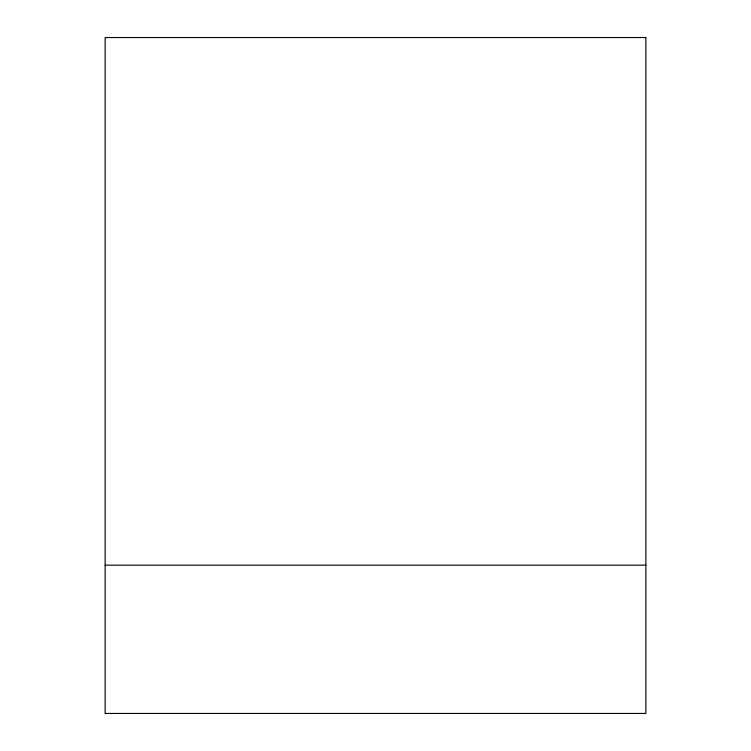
<?xml version="1.0" encoding="UTF-8"?>
<svg xmlns="http://www.w3.org/2000/svg" width="751" height="751" viewBox="0 0 751 751"><rect width="100%" height="100%" fill="white"/><g stroke="black" fill="none" stroke-linecap="round" stroke-linejoin="round"><path stroke-width="1.13" d="M105.14 565.165L645.86 565.165M645.86 37.55L105.14 37.55L105.14 713.45L645.86 713.45L645.86 37.55"/></g></svg>
